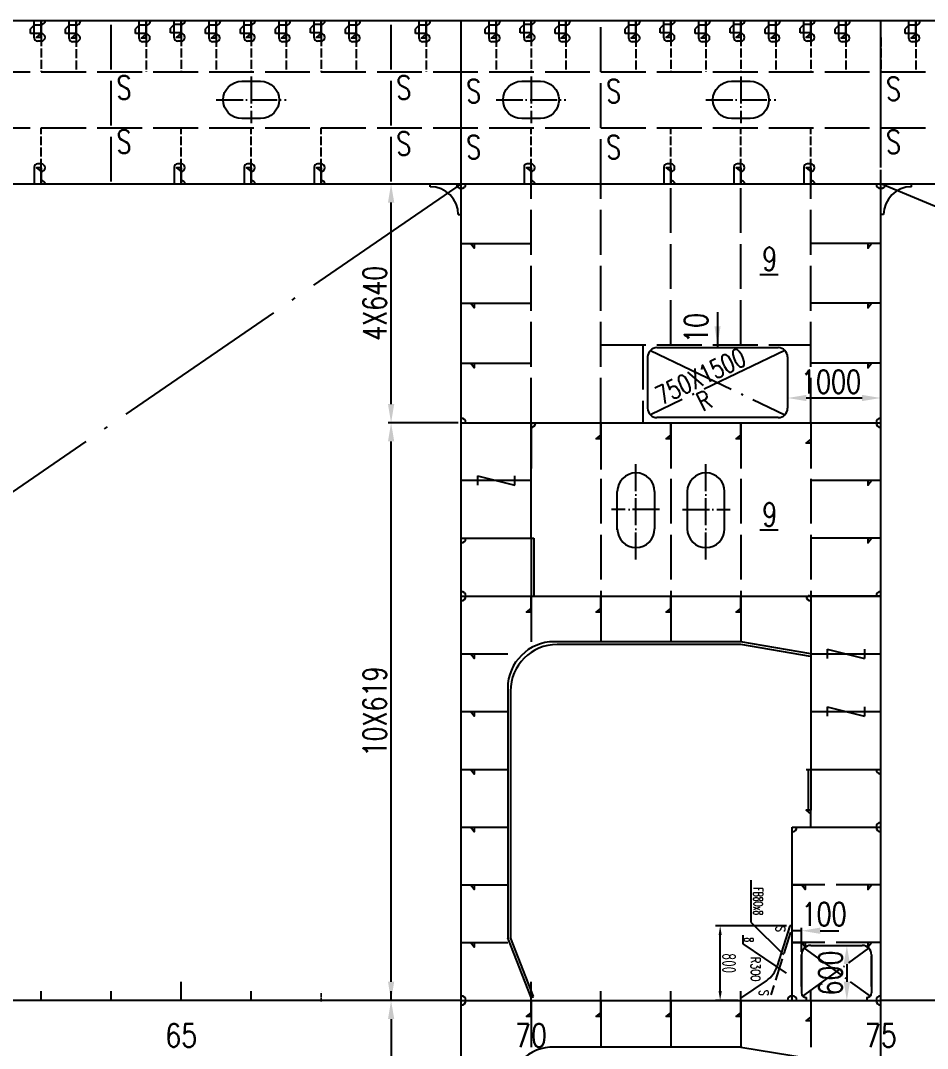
# Model space of a CAD drawing. Extents: x 373818 to 564480, y 322172 to 634257.
# Drawn here: x 472228 to 481950, y 615705 to 626720 of the extents above; entities that cross this region are included whole.
import ezdxf
from ezdxf.enums import TextEntityAlignment as Align

# ---------------------------------------------------------------- set-up
doc = ezdxf.new("R2010")
doc.units = 0
doc.header["$LTSCALE"] = 40
doc.header["$MEASUREMENT"] = 0
for name, pattern in [('ACAD_ISO02W100', [15, 12, -3]), ('ACAD_ISO04W100', [30.5, 24, -3, 0.5, -3]), ('DOT106', [0.6, 0, -0.6])]:
    doc.linetypes.add(name, pattern=pattern)
doc.layers.get('0').update_dxf_attribs({"linetype": 'CONTINUOUS'})
doc.layers.get('DEFPOINTS').update_dxf_attribs({"linetype": 'CONTINUOUS'})
for name, color, linetype in [('01CONTINUOUS', 2, 'CONTINUOUS'), ('16LOCK', 9, 'DOT106'), ('C-CEN', 4, 'ACAD_ISO04W100'), ('C-CON', 4, 'CONTINUOUS'), ('C-DAS', 4, 'ACAD_ISO02W100'), ('FRAME', 7, 'CONTINUOUS'), ('Y-CON', 2, 'CONTINUOUS'), ('Y-DAS', 2, 'ACAD_ISO02W100')]:
    doc.layers.add(name, color=color, linetype=linetype)
doc.styles.add('isocp', font='isocp.shx', dxfattribs={"width": 0.75, "height": 150, "bigfont": 'hzdx.shx'})
doc.styles.add('ROMANS', font='romans.shx', dxfattribs={"width": 0.75, "height": 250, "bigfont": 'hzdx.shx'})
doc.dimstyles.new('DM-100', dxfattribs={"dimscale": 0, "dimtxt": 250, "dimasz": 200, "dimexe": 30, "dimexo": 30, "dimgap": 50, "dimtad": 1, "dimdec": 0, "dimzin": 0, "dimdsep": 46, "dimtxsty": 'ROMANS', "dimcen": 0, "dimclrd": 1, "dimclre": 1, "dimclrt": 1, "dimadec": 0, "dimazin": 0, "dimtfac": 1, "dimtdec": 0, "dimtmove": 0, "dimatfit": 3, "dimfxl": 1, "dimtolj": 1, "dimtzin": 0, "dimarcsym": 0})
doc.dimstyles.new('DM-50', dxfattribs={"dimscale": 50, "dimtxt": 1, "dimasz": 2.5, "dimexe": 1, "dimexo": 1, "dimgap": 1, "dimtad": 1, "dimdec": 0, "dimdsep": 46, "dimtxsty": 'ROMANS', "dimblk1": 'CLOSEDBLANK', "dimblk2": 'CLOSEDBLANK', "dimcen": 0, "dimclrd": 1, "dimclre": 1, "dimclrt": 1, "dimadec": 0, "dimazin": 0, "dimtfac": 1, "dimtdec": 0, "dimtmove": 0, "dimatfit": 3, "dimldrblk": 'CLOSEDBLANK', "dimfxl": 1, "dimtolj": 1, "dimarcsym": 0})

# ---------------------------------------------------------------- blocks, each defined once
blk = doc.blocks.new('A$C3512239F')
at = {"color": 7, "linetype": 'Continuous'}
for p, q in [((475, 450), (275, 450)), ((275, 50), (475, 50))]:
    blk.add_line(p, q, dxfattribs=at)
at = {"color": 7, "linetype": 'ACAD_ISO04W100', "ltscale": 0.3}
for p, q in [((375, 0), (375, 500)), ((0, 250), (750, 250))]:
    blk.add_line(p, q, dxfattribs=at)
at = {"color": 7, "linetype": 'Continuous'}
for centre, start, end in [((275, 250), 90, 270), ((475, 250), 270, 90)]:
    blk.add_arc(centre, 200, start, end, dxfattribs=at)
blk = doc.blocks.new('*D59')
at = {"color": 1, "linetype": 'ByBlock', "transparency": 16777216}
for p, q in [((476920, 623554), (476170, 623554)), ((476200, 617564), (476200, 623354))]:
    blk.add_line(p, q, dxfattribs=at)
for points in [[(476167, 623354), (476234, 623354), (476200, 623554)], [(476167, 617564), (476234, 617564), (476200, 617364)]]:
    blk.add_solid(points, dxfattribs=at)
at = {"layer": 'DEFPOINTS', "color": 0, "linetype": 'ByBlock', "transparency": 16777216}
for p in [(476200, 623554), (476950, 623554), (476200, 617364)]:
    blk.add_point(p, dxfattribs=at)
at = {"color": 1, "linetype": 'ByBlock', "transparency": 16777216, "insert": (476025, 620459), "char_height": 250, "attachment_point": 5, "rotation": 90, "style": 'ROMANS'}
blk.add_mtext('\\A1;10X619', dxfattribs=at)
blk = doc.blocks.new('*D60')
at = {"color": 1, "linetype": 'ByBlock', "transparency": 16777216}
blk.add_line((476200, 623754), (476200, 625914), dxfattribs=at)
for points in [[(476167, 625914), (476234, 625914), (476200, 626114)], [(476167, 623754), (476234, 623754), (476200, 623554)]]:
    blk.add_solid(points, dxfattribs=at)
at = {"layer": 'DEFPOINTS', "color": 0, "linetype": 'ByBlock', "transparency": 16777216}
for p in [(476200, 626114), (476200, 626114), (476200, 623554)]:
    blk.add_point(p, dxfattribs=at)
at = {"color": 1, "linetype": 'ByBlock', "transparency": 16777216, "insert": (476025, 624834), "char_height": 250, "attachment_point": 5, "rotation": 90, "style": 'ROMANS'}
blk.add_mtext('\\A1;4X640', dxfattribs=at)
blk = doc.blocks.new('*D62')
at = {"color": 1, "linetype": 'ByBlock', "transparency": 16777216}
for p, q in [((476200, 617164), (476200, 611374)), ((476920, 611174), (476170, 611174))]:
    blk.add_line(p, q, dxfattribs=at)
for points in [[(476167, 617164), (476234, 617164), (476200, 617364)], [(476167, 611374), (476234, 611374), (476200, 611174)]]:
    blk.add_solid(points, dxfattribs=at)
at = {"layer": 'DEFPOINTS', "color": 0, "linetype": 'ByBlock', "transparency": 16777216}
for p in [(476200, 617364), (476200, 611174), (476950, 611174)]:
    blk.add_point(p, dxfattribs=at)
at = {"color": 1, "linetype": 'ByBlock', "transparency": 16777216, "insert": (476025, 614269), "char_height": 250, "attachment_point": 5, "rotation": 90, "style": 'ROMANS'}
blk.add_mtext('\\A1;10X619', dxfattribs=at)
blk = doc.blocks.new('*D234')
at = {"color": 0, "lineweight": -2, "transparency": 16777216}
for p, q in [((714948, 702720), (714948, 701958)), ((715748, 702200), (715748, 701958)), ((715648, 702008), (715048, 702008))]:
    blk.add_line(p, q, dxfattribs=at)
at = {"color": 0, "transparency": 16777216}
for points in [[(715048, 702025), (715048, 701991), (714948, 702008)], [(715648, 702025), (715648, 701991), (715748, 702008)]]:
    blk.add_solid(points, dxfattribs=at)
at = {"layer": 'DEFPOINTS', "color": 0, "transparency": 16777216}
for p in [(714948, 702750), (715748, 702230), (714948, 702008)]:
    blk.add_point(p, dxfattribs=at)
at = {"color": 0, "transparency": 16777216, "insert": (715348, 702103), "char_height": 150, "attachment_point": 5, "style": 'isocp'}
blk.add_mtext('\\A1;800', dxfattribs=at)
blk = doc.blocks.new('_CLOSEDBLANK')
at = {"color": 0, "linetype": 'ByBlock'}
for p, q in [((-1, 0.2), (0, 0)), ((-1, 0.2), (-1, -0.2)), ((0, 0), (-1, -0.2))]:
    blk.add_line(p, q, dxfattribs=at)
blk = doc.blocks.new('A$C228C6B16')
for p, q in [((488.8, 822.2), (488.8, 797.2)), ((488.8, 797.2), (919.2, 662.7)), ((449.4, 378.1), (795.2, 727.7)), ((684.2, 293.6), (997.8, 758.4)), ((1263.8, 272.2), (1077.6, 545.4)), ((0, 378.1), (449.4, 378.1)), ((589.1, 293.6), (684.2, 293.6)), ((1288.8, 272.2), (1263.8, 272.2))]:
    blk.add_line(p, q)
for centre, radius, start, end in [((1288.8, 822.2), 50, 180, 270), ((829.7, 376.4), 300, 34.28688, 72.64598)]:
    blk.add_arc(centre, radius, start, end)
at = {"layer": 'C-DAS', "ltscale": 0.5}
blk.add_line((555.7, 802.5), (1229.4, 592), dxfattribs=at)
at = {"style": 'ROMANS'}
for s, width, p in [('S', 0.75, (522.7, 696.8)), ('S', 0.75, (1208, 518.4)), ('FB80x8', 0.6, (227.2, 458.2)), ('R300', 0.75, (954, 429.6)), ('8', 0.6, (639.5, 358.9))]:
    blk.add_text(s, height=100, dxfattribs=dict(at, width=width)).set_placement(p, align=Align.MIDDLE_CENTER)
dim = blk.add_linear_dim(base=(488.8, 50), p1=(1288.8, 272.2), p2=(488.8, 792.2), dimstyle='DM-50', override={"dimscale": 1})
dim.commit()
dim.dimension.update_dxf_attribs({"geometry": '*D234', "text_midpoint": (888.8, 145), "insert": (-714458.9, -701958.1)})

msp = doc.modelspace()

# ---------------------------------------------------------------- linework, layer by layer
at = {"color": 7, "ltscale": 0.2}
for p, q in [((472375.32, 626671.73), (472335.32, 626631.73)), ((472335.32, 626582.18), (472335.32, 626631.73)), ((472375.32, 626534.87), (472375.32, 626713.09)), ((472450.33, 626671.73), (472375.32, 626671.73)), ((472750.32, 626671.73), (472710.32, 626631.73)), ((472710.32, 626582.18), (472710.32, 626631.73)), ((472750.32, 626527.72), (472750.32, 626719.88)), ((472825.33, 626671.73), (472750.32, 626671.73)), ((473500.32, 626671.73), (473460.32, 626631.73)), ((473460.32, 626582.18), (473460.32, 626631.73)), ((473500.32, 626527.72), (473500.32, 626719.88)), ((473575.33, 626671.73), (473500.32, 626671.73)), ((473875.32, 626678.84), (473835.32, 626638.84)), ((473835.32, 626589.29), (473835.32, 626638.84)), ((473875.32, 626534.82), (473875.32, 626713.04)), ((473950.33, 626678.84), (473875.32, 626678.84)), ((474250.32, 626671.73), (474210.32, 626631.73)), ((474210.32, 626582.18), (474210.32, 626631.73)), ((474250.32, 626527.72), (474250.32, 626719.88)), ((474325.33, 626671.73), (474250.32, 626671.73)), ((474625.32, 626671.73), (474585.32, 626631.73)), ((474585.32, 626582.18), (474585.32, 626631.73)), ((474625.32, 626534.82), (474625.32, 626713.04)), ((474700.33, 626671.73), (474625.32, 626671.73)), ((475000.32, 626671.73), (474960.32, 626631.73)), ((474960.32, 626582.18), (474960.32, 626631.73)), ((475000.32, 626527.72), (475000.32, 626719.88)), ((475075.33, 626671.73), (475000.32, 626671.73)), ((475375.32, 626678.85), (475335.32, 626638.85)), ((475335.32, 626589.3), (475335.32, 626638.85)), ((475375.32, 626534.83), (475375.32, 626713.05)), ((475450.33, 626678.85), (475375.32, 626678.85)), ((475750.32, 626671.73), (475710.32, 626631.73)), ((475710.32, 626582.18), (475710.32, 626631.73)), ((475750.32, 626527.72), (475750.32, 626719.88)), ((475825.33, 626671.73), (475750.32, 626671.73)), ((476500.32, 626671.73), (476460.32, 626631.73)), ((476460.32, 626582.18), (476460.32, 626631.73)), ((476500.32, 626527.72), (476500.32, 626719.88)), ((476575.33, 626671.73), (476500.32, 626671.73)), ((477250.32, 626671.73), (477210.32, 626631.73)), ((477210.32, 626582.18), (477210.32, 626631.73)), ((477250.32, 626527.72), (477250.32, 626719.88)), ((477325.33, 626671.73), (477250.32, 626671.73)), ((477625.32, 626678.89), (477585.32, 626638.89)), ((477585.32, 626589.34), (477585.32, 626638.89)), ((477625.32, 626534.88), (477625.32, 626713.1)), ((477700.33, 626678.89), (477625.32, 626678.89)), ((478000.32, 626671.73), (477960.32, 626631.73)), ((477960.32, 626582.18), (477960.32, 626631.73)), ((478000.32, 626527.72), (478000.32, 626719.88)), ((478075.33, 626671.73), (478000.32, 626671.73)), ((478750.32, 626671.73), (478710.32, 626631.73)), ((478710.32, 626582.18), (478710.32, 626631.73)), ((478750.32, 626527.72), (478750.32, 626719.88)), ((478825.33, 626671.73), (478750.32, 626671.73)), ((479125.32, 626678.9), (479085.32, 626638.9)), ((479085.32, 626589.35), (479085.32, 626638.9)), ((479125.32, 626534.88), (479125.32, 626713.1)), ((479200.33, 626678.9), (479125.32, 626678.9)), ((479500.32, 626671.73), (479460.32, 626631.73)), ((479500.32, 626671.73), (479460.32, 626631.73)), ((479460.32, 626582.18), (479460.32, 626631.73)), ((479460.32, 626582.18), (479460.32, 626631.73)), ((479500.32, 626527.72), (479500.32, 626719.88)), ((479500.32, 626527.72), (479500.32, 626719.88)), ((479575.33, 626671.73), (479500.32, 626671.73)), ((479575.33, 626671.73), (479500.32, 626671.73)), ((479875.32, 626678.9), (479835.32, 626638.9)), ((479835.32, 626589.35), (479835.32, 626638.9)), ((479875.32, 626534.88), (479875.32, 626713.1)), ((479950.33, 626678.9), (479875.32, 626678.9)), ((480250.32, 626671.73), (480210.32, 626631.73)), ((480210.32, 626582.18), (480210.32, 626631.73)), ((480250.32, 626527.72), (480250.32, 626719.88)), ((480325.33, 626671.73), (480250.32, 626671.73)), ((480625.32, 626678.9), (480585.32, 626638.9)), ((480585.32, 626589.35), (480585.32, 626638.9)), ((480625.32, 626534.88), (480625.32, 626713.1)), ((480700.33, 626678.9), (480625.32, 626678.9)), ((481000.32, 626671.73), (480960.32, 626631.73)), ((481000.32, 626671.73), (480960.32, 626631.73)), ((480960.32, 626582.18), (480960.32, 626631.73)), ((480960.32, 626582.18), (480960.32, 626631.73)), ((481000.32, 626527.72), (481000.32, 626719.88)), ((481000.32, 626527.72), (481000.32, 626719.88)), ((481075.33, 626671.73), (481000.32, 626671.73)), ((481075.33, 626671.73), (481000.32, 626671.73)), ((481750.32, 626671.73), (481710.32, 626631.73)), ((481750.32, 626671.73), (481710.32, 626631.73)), ((481710.32, 626582.18), (481710.32, 626631.73)), ((481710.32, 626582.18), (481710.32, 626631.73)), ((481750.32, 626527.72), (481750.32, 626719.88)), ((481750.32, 626527.72), (481750.32, 626719.88)), ((481825.33, 626671.73), (481750.32, 626671.73)), ((481825.33, 626671.73), (481750.32, 626671.73)), ((472450.32, 626582.18), (472335.32, 626582.18)), ((472825.32, 626582.18), (472710.32, 626582.18)), ((473575.32, 626582.18), (473460.32, 626582.18)), ((473950.32, 626589.29), (473835.32, 626589.29)), ((474325.32, 626582.18), (474210.32, 626582.18)), ((474700.32, 626582.18), (474585.32, 626582.18)), ((475075.32, 626582.18), (474960.32, 626582.18)), ((475450.32, 626589.3), (475335.32, 626589.3)), ((475825.32, 626582.18), (475710.32, 626582.18)), ((476575.32, 626582.18), (476460.32, 626582.18)), ((477325.32, 626582.18), (477210.32, 626582.18)), ((477700.32, 626589.34), (477585.32, 626589.34)), ((478075.32, 626582.18), (477960.32, 626582.18)), ((478825.32, 626582.18), (478710.32, 626582.18)), ((479200.32, 626589.35), (479085.32, 626589.35)), ((479575.32, 626582.18), (479460.32, 626582.18)), ((479575.32, 626582.18), (479460.32, 626582.18)), ((479950.32, 626589.35), (479835.32, 626589.35)), ((480325.32, 626582.18), (480210.32, 626582.18)), ((480700.32, 626589.35), (480585.32, 626589.35)), ((481075.32, 626582.18), (480960.32, 626582.18)), ((481075.32, 626582.18), (480960.32, 626582.18)), ((481825.32, 626582.18), (481710.32, 626582.18)), ((481825.32, 626582.18), (481710.32, 626582.18)), ((472375.32, 625148.1), (472375.32, 624969.88)), ((473875.32, 625148.1), (473875.32, 624969.88)), ((474625.32, 625148.1), (474625.32, 624969.88)), ((475375.32, 625148.1), (475375.32, 624969.88)), ((477625.32, 625148.1), (477625.32, 624969.88)), ((479125.32, 625148.1), (479125.32, 624969.88)), ((479875.32, 625148.1), (479875.32, 624969.88)), ((480625.32, 625148.1), (480625.32, 624969.88))]:
    msp.add_line(p, q, dxfattribs=at)
for p, q in [((472450.32, 626499.87), (472410.32, 626499.87)), ((472825.32, 626492.72), (472785.32, 626492.72)), ((473575.32, 626492.72), (473535.32, 626492.72)), ((473950.32, 626499.82), (473910.32, 626499.82)), ((474325.32, 626492.72), (474285.32, 626492.72)), ((474700.32, 626499.82), (474660.32, 626499.82)), ((475075.32, 626492.72), (475035.32, 626492.72)), ((475450.32, 626499.83), (475410.32, 626499.83)), ((475825.32, 626492.72), (475785.32, 626492.72)), ((476575.32, 626492.72), (476535.32, 626492.72)), ((477325.32, 626492.72), (477285.32, 626492.72)), ((477700.32, 626499.88), (477660.32, 626499.88)), ((478075.32, 626492.72), (478035.32, 626492.72)), ((478825.32, 626492.72), (478785.32, 626492.72)), ((479200.32, 626499.88), (479160.32, 626499.88)), ((479575.32, 626492.72), (479535.32, 626492.72)), ((479575.32, 626492.72), (479535.32, 626492.72)), ((479950.32, 626499.88), (479910.32, 626499.88)), ((480325.32, 626492.72), (480285.32, 626492.72)), ((480700.32, 626499.88), (480660.32, 626499.88)), ((481075.32, 626492.72), (481035.32, 626492.72)), ((481075.32, 626492.72), (481035.32, 626492.72)), ((481825.32, 626492.72), (481785.32, 626492.72)), ((481825.32, 626492.72), (481785.32, 626492.72)), ((472450.32, 625183.1), (472410.32, 625183.1)), ((473950.32, 625183.1), (473910.32, 625183.1)), ((474700.32, 625183.1), (474660.32, 625183.1)), ((475450.32, 625183.1), (475410.32, 625183.1)), ((477700.32, 625183.1), (477660.32, 625183.1)), ((479200.32, 625183.1), (479160.32, 625183.1)), ((479950.32, 625183.1), (479910.32, 625183.1)), ((480700.32, 625183.1), (480660.32, 625183.1)), ((476620.32, 624939.88), (476620.32, 624969.88)), ((481780.32, 624939.88), (481780.32, 624969.88)), ((476920.32, 624639.88), (476950.32, 624639.88)), ((481480.32, 624639.88), (481450.32, 624639.88)), ((480154.88, 624000.1), (480350.52, 624000.1)), ((479050.32, 623214.88), (480350.32, 623214.88)), ((478950.32, 623114.88), (478950.32, 622564.88)), ((480450.32, 623114.88), (480450.32, 622564.88)), ((480350.32, 622464.88), (479050.32, 622464.88)), ((480154.88, 621261.31), (480350.52, 621261.31)), ((473950.32, 616219.88), (473950.32, 616419.88)), ((477700.32, 616219.88), (477700.32, 616419.88)), ((481450.32, 616219.88), (481450.32, 616419.88)), ((472450.32, 616219.88), (472450.32, 616319.88)), ((473200.32, 616219.88), (473200.32, 616319.88)), ((474700.32, 616219.88), (474700.32, 616319.88)), ((476200.32, 616219.88), (476200.32, 616319.88)), ((476950.32, 616219.88), (476950.32, 616319.88)), ((478450.32, 616219.88), (478450.32, 616319.88)), ((479200.32, 616219.88), (479200.32, 616319.88)), ((479950.32, 616219.88), (479950.32, 616319.88)), ((480700.32, 616219.88), (480700.32, 616319.88)), ((476950.32, 616219.88), (451450.32, 616219.88)), ((523450.32, 616219.88), (481450.32, 616219.88))]:
    msp.add_line(p, q)
at = {"color": 1, "linetype": 'ByBlock'}
for p, q in [((479700, 623596.15), (479700, 623214.88)), ((480650.32, 622675.29), (481250.32, 622675.29)), ((480600.32, 616966.19), (480500.32, 616966.19)), ((480600.32, 616966.19), (480500.32, 616966.19)), ((480600.32, 616738.88), (480600.32, 616996.19)), ((480800.32, 616966.19), (481000.32, 616966.19)), ((481086.4, 616608.88), (481086.4, 616419.88))]:
    msp.add_line(p, q, dxfattribs=at)
at = {"color": 7, "linetype": 'ACAD_ISO04W100', "ltscale": 0.3}
for p, q in [((478825.32, 620946.42), (478825.32, 622001.85)), ((479575.32, 620946.42), (479575.32, 622001.85)), ((479075.99, 621481.38), (478564.04, 621481.38)), ((479324.65, 621481.38), (479836.6, 621481.38))]:
    msp.add_line(p, q, dxfattribs=at)
at = {"color": 7, "linetype": 'Continuous'}
for p, q in [((478625.32, 621262.73), (478625.32, 621672.84)), ((479025.32, 621672.84), (479025.32, 621272.84)), ((479375.32, 621672.84), (479375.32, 621272.84)), ((479775.32, 621262.73), (479775.32, 621672.84))]:
    msp.add_line(p, q, dxfattribs=at)
at = {"color": 7, "ltscale": 0.2}
for centre, start, end in [((472450.33, 626723.88), 270, 354.900543), ((472825.33, 626716.72), 270, 4.022447), ((473575.33, 626716.72), 270, 4.022447), ((473950.33, 626723.83), 270, 354.961688), ((474325.33, 626716.72), 270, 4.022447), ((474700.33, 626723.83), 270, 354.961165), ((475075.33, 626716.72), 270, 4.022447), ((475450.33, 626723.84), 270, 354.947925), ((475825.33, 626716.72), 270, 4.022447), ((476575.33, 626716.72), 270, 4.022447), ((477325.33, 626716.72), 270, 4.022447), ((477700.33, 626723.88), 270, 354.892), ((478075.33, 626716.72), 270, 4.022447), ((478825.33, 626716.72), 270, 4.022447), ((479200.33, 626723.89), 270, 354.887993), ((479575.33, 626716.72), 270, 4.022447), ((479575.33, 626716.72), 270, 4.022447), ((479950.33, 626723.89), 270, 354.887993), ((480325.33, 626716.72), 270, 4.022447), ((480700.33, 626723.89), 270, 354.887993), ((481075.33, 626716.72), 270, 4.022447), ((481075.33, 626716.72), 270, 4.022447), ((481825.33, 626716.72), 270, 4.022447), ((481825.33, 626716.72), 270, 4.022447), ((472450.33, 624959.09), 13.872596, 90), ((473950.33, 624959.09), 13.872596, 90), ((474700.33, 624959.09), 13.872596, 90), ((475450.33, 624959.09), 13.872596, 90), ((477700.33, 624959.09), 13.872596, 90), ((479200.33, 624959.09), 13.872596, 90), ((479950.33, 624959.09), 13.872596, 90), ((480700.33, 624959.09), 13.872596, 90)]:
    msp.add_arc(centre, 44.99, start, end, dxfattribs=at)
for centre, radius, start, end in [((472410.32, 626534.87), 35, 180, 270), ((472450.32, 626539.87), 40, 270, 90), ((472785.32, 626527.72), 35, 180, 270), ((472825.32, 626532.72), 40, 270, 90), ((473535.32, 626527.72), 35, 180, 270), ((473575.32, 626532.72), 40, 270, 90), ((473910.32, 626534.82), 35, 180, 270), ((473950.32, 626539.82), 40, 270, 90), ((474285.32, 626527.72), 35, 180, 270), ((474325.32, 626532.72), 40, 270, 90), ((474660.32, 626534.82), 35, 180, 270), ((474700.32, 626539.82), 40, 270, 90), ((475035.32, 626527.72), 35, 180, 270), ((475075.32, 626532.72), 40, 270, 90), ((475410.32, 626534.83), 35, 180, 270), ((475450.32, 626539.83), 40, 270, 90), ((475785.32, 626527.72), 35, 180, 270), ((475825.32, 626532.72), 40, 270, 90), ((476535.32, 626527.72), 35, 180, 270), ((476575.32, 626532.72), 40, 270, 90), ((477285.32, 626527.72), 35, 180, 270), ((477325.32, 626532.72), 40, 270, 90), ((477660.32, 626534.88), 35, 180, 270), ((477700.32, 626539.88), 40, 270, 90), ((478035.32, 626527.72), 35, 180, 270), ((478075.32, 626532.72), 40, 270, 90), ((478785.32, 626527.72), 35, 180, 270), ((478825.32, 626532.72), 40, 270, 90), ((479160.32, 626534.88), 35, 180, 270), ((479200.32, 626539.88), 40, 270, 90), ((479535.32, 626527.72), 35, 180, 270), ((479535.32, 626527.72), 35, 180, 270), ((479575.32, 626532.72), 40, 270, 90), ((479575.32, 626532.72), 40, 270, 90), ((479910.32, 626534.88), 35, 180, 270), ((479950.32, 626539.88), 40, 270, 90), ((480285.32, 626527.72), 35, 180, 270), ((480325.32, 626532.72), 40, 270, 90), ((480660.32, 626534.88), 35, 180, 270), ((480700.32, 626539.88), 40, 270, 90), ((481035.32, 626527.72), 35, 180, 270), ((481035.32, 626527.72), 35, 180, 270), ((481075.32, 626532.72), 40, 270, 90), ((481075.32, 626532.72), 40, 270, 90), ((481785.32, 626527.72), 35, 180, 270), ((481785.32, 626527.72), 35, 180, 270), ((481825.32, 626532.72), 40, 270, 90), ((481825.32, 626532.72), 40, 270, 90), ((472410.32, 625148.1), 35, 90, 180), ((472450.32, 625143.1), 40, 270, 90), ((473910.32, 625148.1), 35, 90, 180), ((473950.32, 625143.1), 40, 270, 90), ((474660.32, 625148.1), 35, 90, 180), ((474700.32, 625143.1), 40, 270, 90), ((475410.32, 625148.1), 35, 90, 180), ((475450.32, 625143.1), 40, 270, 90), ((477660.32, 625148.1), 35, 90, 180), ((477700.32, 625143.1), 40, 270, 90), ((479160.32, 625148.1), 35, 90, 180), ((479200.32, 625143.1), 40, 270, 90), ((479910.32, 625148.1), 35, 90, 180), ((479950.32, 625143.1), 40, 270, 90), ((480660.32, 625148.1), 35, 90, 180), ((480700.32, 625143.1), 40, 270, 90), ((476620.32, 624639.88), 300, 0, 90), ((481780.32, 624639.88), 300, 90, 180), ((479050.32, 623114.88), 100, 90, 180), ((480350.32, 623114.88), 100, 0, 90), ((479050.32, 622564.88), 100, 180, 270), ((480350.32, 622564.88), 100, 270, 0)]:
    msp.add_arc(centre, radius, start, end)
at = {"color": 7, "linetype": 'Continuous'}
for centre, start, end in [((478825.32, 621672.84), 0, 180), ((479575.32, 621672.84), 360, 180), ((478825.32, 621272.84), 180, 0), ((479575.32, 621272.84), 180, 360)]:
    msp.add_arc(centre, 200, start, end, dxfattribs=at)
at = {"color": 1, "linetype": 'ByBlock'}
for points in [[(479666.67, 623444.88), (479733.33, 623444.88), (479700, 623244.88)], [(480650.32, 622708.62), (480650.32, 622641.95), (480450.32, 622675.29)], [(481250.32, 622708.62), (481250.32, 622641.95), (481450.32, 622675.29)], [(480800.32, 616999.52), (480800.32, 616932.85), (480600.32, 616966.19)], [(481053.07, 616608.88), (481119.74, 616608.88), (481086.4, 616808.88)], [(481053.07, 616419.88), (481119.74, 616419.88), (481086.4, 616219.88)]]:
    msp.add_solid(points, dxfattribs=at)
at = {"layer": '01CONTINUOUS'}
for p, q in [((455541.17, 626719.88), (524571.73, 626719.88)), ((476950.32, 605719.88), (476950.32, 626719.88)), ((481450.32, 607469.88), (481450.32, 625119.88)), ((450690.32, 624969.88), (526450.32, 624969.88)), ((451450.32, 624969.88), (526450.32, 624969.88)), ((477090.32, 624329.88), (477700.32, 624329.88)), ((481350.32, 624329.88), (480700.32, 624329.88)), ((477090.32, 623689.88), (477700.32, 623689.88)), ((481350.32, 623689.88), (480700.32, 623689.88)), ((477090.32, 623049.88), (477700.32, 623049.88)), ((481350.32, 623049.88), (480700.32, 623049.88)), ((476950.32, 622409.88), (481450.32, 622409.88)), ((477700.32, 621171.88), (477700.32, 622409.88)), ((477700.32, 622409.88), (477700.32, 621920.88)), ((477700.32, 622409.88), (477700.32, 621920.88)), ((478450.32, 622409.88), (478450.32, 621909.88)), ((480700.32, 622409.88), (480700.32, 621920.88)), ((477700.32, 622236.66), (477700.32, 621920.88)), ((477700.32, 622236.66), (477700.32, 621920.88)), ((478450.32, 622236.66), (478450.32, 621909.88)), ((479200.32, 622236.66), (479200.32, 621920.88)), ((479950.32, 622236.66), (479950.32, 621920.88)), ((477700.32, 621790.88), (476950.32, 621790.88)), ((481350.32, 621790.88), (480700.32, 621790.88)), ((476950.32, 621171.88), (477700.32, 621171.88)), ((476950.32, 621171.88), (477700.32, 621171.88)), ((476950.32, 621171.88), (477700.32, 621171.88)), ((481350.32, 621171.88), (480700.32, 621171.88)), ((476950.32, 620552.88), (481450.32, 620552.88)), ((477700.32, 620552.88), (477700.32, 620063.88)), ((478450.32, 620552.88), (478450.32, 620063.88)), ((480700.32, 620552.88), (480700.32, 618695.88)), ((481450.32, 620552.88), (480700.32, 620552.88)), ((480700.32, 620552.88), (480700.32, 620063.88)), ((477700.32, 620379.66), (477700.32, 620063.88)), ((478450.32, 620379.66), (478450.32, 620063.88)), ((479200.32, 620379.66), (479200.32, 620063.88)), ((479950.32, 620379.66), (479950.32, 620063.88)), ((476950.32, 619933.88), (477450.32, 619933.88)), ((480700.32, 619933.88), (481450.32, 619933.88)), ((476950.32, 619314.88), (477450.32, 619314.88)), ((480700.32, 619314.88), (481450.32, 619314.88)), ((476950.32, 618695.88), (477450.32, 618695.88)), ((480650.32, 618695.88), (481450.32, 618695.88)), ((476950.32, 618076.88), (477450.32, 618076.88)), ((480500.32, 616219.88), (480500.32, 618076.88)), ((480500.32, 618076.88), (481450.32, 618076.88)), ((476950.32, 617457.88), (477450.32, 617457.88)), ((476950.32, 616838.88), (477450.32, 616838.88)), ((476950.32, 616219.88), (481450.32, 616219.88)), ((477700.32, 616219.88), (477700.32, 615719.88)), ((478450.32, 616219.88), (478450.32, 615719.88)), ((480700.32, 616219.88), (480700.32, 615719.88)), ((477700.32, 616046.66), (477700.32, 615719.88)), ((478450.32, 616046.66), (478450.32, 615719.88)), ((479200.32, 616046.66), (479200.32, 615719.88)), ((479950.32, 616046.66), (479950.32, 615719.88))]:
    msp.add_line(p, q, dxfattribs=at)
msp.add_lwpolyline([(448615.23, 626143.45), (449600.32, 626312.78), (451164.82, 626509.48), (451228.22, 626515.88), (452850.32, 626642.98), (453803.02, 626688.28), (455541.22, 626719.88), (459350.32, 626719.88), (465850.32, 626719.88), (476450.32, 626719.88), (515850.32, 626719.88)], dxfattribs=at)
at = {"layer": '16LOCK'}
msp.add_line((475450.32, 616219.88), (475450.32, 616319.88), dxfattribs=at)
at = {"layer": 'C-CEN', "ltscale": 2}
for p, q in [((476950.32, 624969.88), (451450.32, 607469.88)), ((523450.32, 607469.88), (481450.32, 624969.88))]:
    msp.add_line(p, q, dxfattribs=at)
at = {"layer": 'C-CEN'}
for p, q in [((480421.03, 623185.59), (478979.61, 622494.17)), ((478979.61, 623185.59), (480421.03, 622494.17))]:
    msp.add_line(p, q, dxfattribs=at)
at = {"layer": 'C-CEN', "ltscale": 0.5}
for p, q in [((480614.96, 616264.52), (481321.03, 616779.59)), ((480629.61, 616779.59), (481335.68, 616264.52))]:
    msp.add_line(p, q, dxfattribs=at)
at = {"layer": 'C-CON'}
for p, q in [((477125.32, 621840.88), (477525.32, 621740.88)), ((477125.32, 621840.88), (477125.32, 621740.88)), ((477525.32, 621740.88), (477525.32, 621840.88)), ((477700.32, 621171.88), (477700.32, 620552.88)), ((477700.32, 621171.88), (477730.32, 621171.88)), ((477730.32, 621171.88), (477730.32, 620552.88)), ((480672.44, 620563.94), (480700.32, 620552.88)), ((479950.32, 620063.88), (477950.32, 620063.88)), ((479950.32, 620033.88), (477980.32, 620033.88)), ((480700.32, 619933.88), (479950.32, 620063.88)), ((480695.27, 619904.75), (479950.32, 620033.88)), ((480700.32, 619933.88), (480695.27, 619904.75)), ((480875.32, 619983.88), (480875.32, 619883.88)), ((480875.32, 619983.88), (481275.32, 619883.88)), ((481275.32, 619983.88), (481275.32, 619883.88)), ((477450.32, 619563.88), (477450.32, 616888.88)), ((477480.32, 619533.88), (477480.32, 616894.45)), ((480875.32, 619364.88), (481275.32, 619264.88)), ((480875.32, 619364.88), (480875.32, 619264.88)), ((481275.32, 619364.88), (481275.32, 619264.88)), ((480670.32, 618695.88), (480670.32, 618256.88)), ((480700.32, 618695.88), (480700.32, 618256.88)), ((477700.32, 616249.88), (477450.32, 616888.88)), ((477728.32, 616260.65), (477480.32, 616894.45)), ((480600.32, 616369.88), (480600.32, 616708.88)), ((480600.32, 616708.88), (480600.32, 616299.88)), ((480700.32, 616808.88), (481250.32, 616808.88)), ((481350.32, 616708.88), (481350.32, 616299.88)), ((481350.32, 616369.88), (481350.32, 616698.88)), ((477700.32, 616249.88), (477728.32, 616260.65)), ((480650.32, 616249.88), (480650.32, 616219.88)), ((481300.32, 616249.88), (481300.32, 616219.88)), ((479950.32, 615719.88), (477950.32, 615719.88)), ((479950.32, 615719.88), (480670.32, 615600.88))]:
    msp.add_line(p, q, dxfattribs=at)
for centre, radius, start, end in [((476950.32, 624969.88), 50, 180, 0), ((481450.32, 624969.88), 50, 180, 0), ((476950.32, 622409.88), 50, 0, 90), ((481450.32, 622409.88), 50, 90, 270), ((477700.32, 622409.88), 50, 270, 360), ((476950.32, 621171.88), 50, 270, 360), ((476950.32, 620552.88), 50, 270, 90), ((481450.32, 620552.88), 50, 90, 180), ((480700.32, 620552.88), 50, 180, 270), ((477950.32, 619563.88), 500, 90, 180), ((477980.32, 619533.88), 500, 90, 180), ((481450.32, 618695.88), 50, 180, 270), ((480500.32, 618076.88), 50, 270, 0), ((481450.32, 618076.88), 50, 90, 270), ((480700.32, 616708.88), 100, 90, 180), ((481250.32, 616708.88), 100, 0, 90), ((476950.32, 616219.88), 50, 270, 90), ((480500.32, 616219.88), 50, 360, 90), ((480650.32, 616299.88), 50, 180, 270), ((481300.32, 616299.88), 50, 270, 0), ((481450.32, 616219.88), 50, 90, 270), ((477941.03, 615229.25), 490.71, 88.91541, 179.810116)]:
    msp.add_arc(centre, radius, start, end, dxfattribs=at)
at = {"layer": 'C-DAS'}
for p, q in [((451450.32, 626169.88), (527200.32, 626169.88)), ((451450.32, 625569.88), (532450.32, 625569.88)), ((477700.32, 622409.88), (477700.32, 624969.88)), ((478450.32, 622409.88), (478450.32, 624969.88)), ((479200.32, 623244.88), (479200.32, 624969.88)), ((479950.32, 623244.88), (479950.32, 624969.88)), ((480700.32, 622409.88), (480700.32, 624969.88)), ((478450.32, 623244.88), (480700.32, 623244.88)), ((478900.32, 623244.88), (478900.32, 622409.88)), ((478450.32, 622409.88), (478450.32, 620552.88)), ((479200.32, 622409.88), (479200.32, 620552.88)), ((479950.32, 622409.88), (479950.32, 620552.88)), ((480700.32, 622409.88), (480700.32, 620552.88)), ((481450.32, 617457.88), (480500.32, 617457.88)), ((481450.32, 616838.88), (480500.32, 616838.88))]:
    msp.add_line(p, q, dxfattribs=at)
at = {"layer": 'DEFPOINTS', "color": 0, "linetype": 'ByBlock'}
msp.add_point((480600.32, 616708.88), dxfattribs=at)
at = {"layer": 'Y-CON'}
for p, q in [((472450.32, 626539.87), (472450.32, 626719.87)), ((472825.32, 626532.72), (472825.32, 626719.88)), ((473575.32, 626532.72), (473575.32, 626719.88)), ((473950.32, 626539.82), (473950.32, 626719.82)), ((474325.32, 626532.72), (474325.32, 626719.88)), ((474700.32, 626539.82), (474700.32, 626719.82)), ((475075.32, 626532.72), (475075.32, 626719.88)), ((475450.32, 626539.83), (475450.32, 626719.83)), ((475825.32, 626532.72), (475825.32, 626719.88)), ((476575.32, 626532.72), (476575.32, 626719.88)), ((477325.32, 626532.72), (477325.32, 626719.88)), ((477700.32, 626539.88), (477700.32, 626719.88)), ((478075.32, 626532.72), (478075.32, 626719.88)), ((478825.32, 626532.72), (478825.32, 626719.88)), ((479200.32, 626539.88), (479200.32, 626719.88)), ((479575.32, 626532.72), (479575.32, 626719.88)), ((479575.32, 626532.72), (479575.32, 626719.88)), ((479950.32, 626539.88), (479950.32, 626719.88)), ((480325.32, 626532.72), (480325.32, 626719.88)), ((480700.32, 626539.88), (480700.32, 626719.88)), ((481075.32, 626532.72), (481075.32, 626719.88)), ((481075.32, 626532.72), (481075.32, 626719.88)), ((481450.32, 625144.88), (481450.32, 626719.88)), ((481825.32, 626532.72), (481825.32, 626719.88)), ((481825.32, 626532.72), (481825.32, 626719.88)), ((472450.32, 625143.1), (472450.32, 624969.88)), ((473950.32, 625143.1), (473950.32, 624969.88)), ((474700.32, 625143.1), (474700.32, 624969.88)), ((475450.32, 625143.1), (475450.32, 624969.88)), ((477700.32, 625143.1), (477700.32, 624969.88)), ((479200.32, 625143.1), (479200.32, 624969.88)), ((479950.32, 625143.1), (479950.32, 624969.88)), ((480700.32, 625143.1), (480700.32, 624969.88)), ((478450.32, 622236.66), (478450.32, 622409.88)), ((479200.32, 622236.66), (479200.32, 622409.88)), ((479950.32, 622236.66), (479950.32, 622409.88)), ((477700.32, 620379.66), (477700.32, 620552.88)), ((478450.32, 620379.66), (478450.32, 620552.88)), ((479200.32, 620379.66), (479200.32, 620552.88)), ((479950.32, 620379.66), (479950.32, 620552.88)), ((477700.32, 616046.66), (477700.32, 616219.88)), ((478450.32, 616046.66), (478450.32, 616219.88)), ((479200.32, 616046.66), (479200.32, 616219.88)), ((479950.32, 616046.66), (479950.32, 616219.88))]:
    msp.add_line(p, q, dxfattribs=at)
for points in [[(472450.32, 626719.87), (472450.32, 626539.87), (472400.32, 626539.87), (472450.32, 626579.87)], [(472825.32, 626712.72), (472825.32, 626532.72), (472775.32, 626532.72), (472825.32, 626572.72)], [(473575.32, 626712.72), (473575.32, 626532.72), (473525.32, 626532.72), (473575.32, 626572.72)], [(473950.32, 626719.82), (473950.32, 626539.82), (473900.32, 626539.82), (473950.32, 626579.82)], [(474325.32, 626712.72), (474325.32, 626532.72), (474275.32, 626532.72), (474325.32, 626572.72)], [(474700.32, 626719.82), (474700.32, 626539.82), (474650.32, 626539.82), (474700.32, 626579.82)], [(475075.32, 626712.72), (475075.32, 626532.72), (475025.32, 626532.72), (475075.32, 626572.72)], [(475450.32, 626719.83), (475450.32, 626539.83), (475400.32, 626539.83), (475450.32, 626579.83)], [(475825.32, 626712.72), (475825.32, 626532.72), (475775.32, 626532.72), (475825.32, 626572.72)], [(476575.32, 626712.72), (476575.32, 626532.72), (476525.32, 626532.72), (476575.32, 626572.72)], [(477325.32, 626712.72), (477325.32, 626532.72), (477275.32, 626532.72), (477325.32, 626572.72)], [(477700.32, 626719.88), (477700.32, 626539.88), (477650.32, 626539.88), (477700.32, 626579.88)], [(478075.32, 626712.72), (478075.32, 626532.72), (478025.32, 626532.72), (478075.32, 626572.72)], [(478825.32, 626712.72), (478825.32, 626532.72), (478775.32, 626532.72), (478825.32, 626572.72)], [(479200.32, 626719.88), (479200.32, 626539.88), (479150.32, 626539.88), (479200.32, 626579.88)], [(479575.32, 626712.72), (479575.32, 626532.72), (479525.32, 626532.72), (479575.32, 626572.72)], [(479575.32, 626712.72), (479575.32, 626532.72), (479525.32, 626532.72), (479575.32, 626572.72)], [(479950.32, 626719.88), (479950.32, 626539.88), (479900.32, 626539.88), (479950.32, 626579.88)], [(480325.32, 626712.72), (480325.32, 626532.72), (480275.32, 626532.72), (480325.32, 626572.72)], [(480700.32, 626719.88), (480700.32, 626539.88), (480650.32, 626539.88), (480700.32, 626579.88)], [(481075.32, 626712.72), (481075.32, 626532.72), (481025.32, 626532.72), (481075.32, 626572.72)], [(481075.32, 626712.72), (481075.32, 626532.72), (481025.32, 626532.72), (481075.32, 626572.72)], [(481825.32, 626712.72), (481825.32, 626532.72), (481775.32, 626532.72), (481825.32, 626572.72)], [(481825.32, 626712.72), (481825.32, 626532.72), (481775.32, 626532.72), (481825.32, 626572.72)], [(472450.32, 624969.88), (472450.32, 625143.1), (472400.32, 625143.1), (472450.32, 625103.1)], [(473950.32, 624969.88), (473950.32, 625143.1), (473900.32, 625143.1), (473950.32, 625103.1)], [(474700.32, 624969.88), (474700.32, 625143.1), (474650.32, 625143.1), (474700.32, 625103.1)], [(475450.32, 624969.88), (475450.32, 625143.1), (475400.32, 625143.1), (475450.32, 625103.1)], [(477700.32, 624969.88), (477700.32, 625143.1), (477650.32, 625143.1), (477700.32, 625103.1)], [(479200.32, 624969.88), (479200.32, 625143.1), (479150.32, 625143.1), (479200.32, 625103.1)], [(479950.32, 624969.88), (479950.32, 625143.1), (479900.32, 625143.1), (479950.32, 625103.1)], [(480700.32, 624969.88), (480700.32, 625143.1), (480650.32, 625143.1), (480700.32, 625103.1)], [(476950.32, 624329.88), (477090.32, 624329.88), (477090.32, 624279.88), (477050.32, 624329.88)], [(481450.32, 624329.88), (481310.32, 624329.88), (481310.32, 624279.88), (481350.32, 624329.88)], [(476950.32, 623689.88), (477090.32, 623689.88), (477090.32, 623639.88), (477050.32, 623689.88)], [(481450.32, 623689.88), (481310.32, 623689.88), (481310.32, 623639.88), (481350.32, 623689.88)], [(476950.32, 623049.88), (477090.32, 623049.88), (477090.32, 622999.88), (477050.32, 623049.88)], [(481450.32, 623049.88), (481310.32, 623049.88), (481310.32, 622999.88), (481350.32, 623049.88)], [(478450.32, 622409.88), (478450.32, 622236.66), (478400.32, 622236.66), (478450.32, 622276.66)], [(479200.32, 622409.88), (479200.32, 622236.66), (479150.32, 622236.66), (479200.32, 622276.66)], [(479950.32, 622409.88), (479950.32, 622236.66), (479900.32, 622236.66), (479950.32, 622276.66)], [(480700.32, 622409.88), (480700.32, 622189.88), (480650.32, 622189.88), (480700.32, 622229.88)], [(480700.32, 622409.88), (480700.32, 622189.88), (480650.32, 622189.88), (480700.32, 622229.88)], [(481450.32, 621790.88), (481310.32, 621790.88), (481310.32, 621740.88), (481350.32, 621790.88)], [(481450.32, 621171.88), (481310.32, 621171.88), (481310.32, 621121.88), (481350.32, 621171.88)], [(477700.32, 620552.88), (477700.32, 620379.66), (477650.32, 620379.66), (477700.32, 620419.66)], [(478450.32, 620552.88), (478450.32, 620379.66), (478400.32, 620379.66), (478450.32, 620419.66)], [(479200.32, 620552.88), (479200.32, 620379.66), (479150.32, 620379.66), (479200.32, 620419.66)], [(479950.32, 620552.88), (479950.32, 620379.66), (479900.32, 620379.66), (479950.32, 620419.66)], [(476950.32, 619933.88), (477090.32, 619933.88), (477090.32, 619883.88), (477050.32, 619933.88)], [(476950.32, 619314.88), (477090.32, 619314.88), (477090.32, 619264.88), (477050.32, 619314.88)], [(476950.32, 618695.88), (477090.32, 618695.88), (477090.32, 618645.88), (477050.32, 618695.88)], [(480700.32, 618076.88), (480700.32, 618256.88), (480650.32, 618256.88), (480700.32, 618216.88)], [(476950.32, 618076.88), (477090.32, 618076.88), (477090.32, 618026.88), (477050.32, 618076.88)], [(476950.32, 617457.88), (477090.32, 617457.88), (477090.32, 617407.88), (477050.32, 617457.88)], [(480500.32, 617457.88), (480640.32, 617457.88), (480640.32, 617407.88), (480600.32, 617457.88)], [(481450.32, 617457.88), (481310.32, 617457.88), (481310.32, 617407.88), (481350.32, 617457.88)], [(476950.32, 616838.88), (477090.32, 616838.88), (477090.32, 616788.88), (477050.32, 616838.88)], [(480500.32, 616838.88), (480640.32, 616838.88), (480640.32, 616788.88), (480600.32, 616838.88)], [(481450.32, 616838.88), (481310.32, 616838.88), (481310.32, 616788.88), (481350.32, 616838.88)], [(477700.32, 616219.88), (477700.32, 616046.66), (477650.32, 616046.66), (477700.32, 616086.66)], [(478450.32, 616219.88), (478450.32, 616046.66), (478400.32, 616046.66), (478450.32, 616086.66)], [(479200.32, 616219.88), (479200.32, 616046.66), (479150.32, 616046.66), (479200.32, 616086.66)], [(479950.32, 616219.88), (479950.32, 616046.66), (479900.32, 616046.66), (479950.32, 616086.66)], [(480700.32, 616219.88), (480700.32, 615999.88), (480650.32, 615999.88), (480700.32, 616039.88)], [(480700.32, 616219.88), (480700.32, 615999.88), (480650.32, 615999.88), (480700.32, 616039.88)]]:
    msp.add_lwpolyline(points, dxfattribs=at)
at = {"layer": 'Y-DAS'}
for p, q in [((473200.32, 624994.88), (473200.32, 626719.88)), ((476200.32, 624994.88), (476200.32, 626719.88)), ((478450.32, 624969.88), (478450.32, 626719.88))]:
    msp.add_line(p, q, dxfattribs=at)
at = {"layer": 'Y-DAS', "ltscale": 0.2}
for p, q in [((472450.32, 626539.87), (472450.32, 626168.66)), ((472825.32, 626532.72), (472825.32, 626169.88)), ((473575.32, 626532.72), (473575.32, 626169.88)), ((473950.32, 626539.82), (473950.32, 626168.62)), ((474325.32, 626532.72), (474325.32, 626169.88)), ((474700.32, 626539.82), (474700.32, 626168.62)), ((475075.32, 626532.72), (475075.32, 626169.88)), ((475450.32, 626539.83), (475450.32, 626168.63)), ((475825.32, 626532.72), (475825.32, 626169.88)), ((476575.32, 626532.72), (476575.32, 626169.88)), ((477325.32, 626532.72), (477325.32, 626169.88)), ((477700.32, 626539.88), (477700.32, 626168.67)), ((478075.32, 626532.72), (478075.32, 626169.88)), ((478825.32, 626532.72), (478825.32, 626169.88)), ((479200.32, 626539.88), (479200.32, 626168.67)), ((479575.32, 626532.72), (479575.32, 626169.88)), ((479575.32, 626532.72), (479575.32, 626169.88)), ((479950.32, 626539.88), (479950.32, 626168.67)), ((480325.32, 626532.72), (480325.32, 626169.88)), ((480700.32, 626539.88), (480700.32, 626168.67)), ((481075.32, 626532.72), (481075.32, 626169.88)), ((481075.32, 626532.72), (481075.32, 626169.88)), ((481450.32, 626539.66), (481450.32, 626168.45)), ((481825.32, 626532.72), (481825.32, 626169.88)), ((481825.32, 626532.72), (481825.32, 626169.88)), ((472450.32, 625143.1), (472450.32, 625569.88)), ((473950.32, 625143.1), (473950.32, 625569.88)), ((474700.32, 625143.1), (474700.32, 625569.88)), ((475450.32, 625143.1), (475450.32, 625569.88)), ((477700.32, 625143.1), (477700.32, 625569.88)), ((479200.32, 625143.1), (479200.32, 625569.88)), ((479950.32, 625143.1), (479950.32, 625569.88)), ((480700.32, 625143.1), (480700.32, 625569.88))]:
    msp.add_line(p, q, dxfattribs=at)

# ---------------------------------------------------------------- block references
at = {"rotation": 270}
msp.add_blockref('A$C228C6B16', (479678.11, 617508.71), dxfattribs=at)
at = {"layer": 'C-CON', "xscale": -1, "rotation": 180}
for p in [(474325.32, 626119.88), (477325.32, 626119.88), (479575.32, 626119.88)]:
    msp.add_blockref('A$C3512239F', p, dxfattribs=at)

# ---------------------------------------------------------------- texts
at = {"char_height": 250, "width": 4189.5335, "attachment_point": 7, "style": 'ROMANS'}
for s, insert in [('S', (473255.96, 625877.4)), ('S', (476255.96, 625877.4)), ('S', (477005.96, 625839.9)), ('S', (478505.96, 625839.9)), ('S', (481505.96, 625864.77)), ('S', (473255.96, 625298.24)), ('S', (476255.96, 625277.4)), ('S', (481505.96, 625295.68)), ('S', (477005.96, 625239.9)), ('S', (478505.96, 625239.9)), ('9', (480178.57, 624040.58)), ('9', (480178.57, 621301.78))]:
    msp.add_mtext(s, dxfattribs=dict(at, insert=insert))
at = {"color": 1, "linetype": 'ByBlock', "style": 'ROMANS'}
for s, insert, char_height, attachment_point, rotation in [('10', (479470, 623586.15), 250, 6, 90), ('750X1500', (479518.71, 622907.84), 200, 5, 25.521544), ('R', (479556.77, 622647.24), 200, 5, 25.521544), ('\\A1;600', (480911.4, 616514.38), 250, 5, 90)]:
    msp.add_mtext(s, dxfattribs=dict(at, insert=insert, char_height=char_height, attachment_point=attachment_point, rotation=rotation))
at = {"color": 1, "linetype": 'ByBlock', "char_height": 250, "attachment_point": 5, "style": 'ROMANS'}
for s, insert in [('\\A1;1000', (480917.04, 622850.29)), ('\\A1;100', (480842.94, 617144.05))]:
    msp.add_mtext(s, dxfattribs=dict(at, insert=insert))
at = {"layer": 'FRAME', "style": 'ROMANS', "width": 0.8}
for s, p in [('65', (473950.32, 615844.88)), ('70', (477700.32, 615844.88)), ('75', (481450.32, 615844.88))]:
    msp.add_text(s, height=250, dxfattribs=at).set_placement(p, align=Align.MIDDLE)

# ---------------------------------------------------------------- dimensions: what is measured, and where the dimension line sits
for base, p1, p2, text, picture, middle in [((476200.32, 624969.88), (476200.32, 622409.88), (476200.32, 624969.88), '4X640', '*D60', (476025.32, 623689.88)), ((476200.32, 622409.88), (476200.32, 616219.88), (476950.32, 622409.88), '10X619', '*D59', (476025.32, 619314.88)), ((476200.32, 610029.88), (476200.32, 616219.88), (476950.32, 610029.88), '10X619', '*D62', (476025.32, 613124.88))]:
    dim = msp.add_linear_dim(base=base, p1=p1, p2=p2, angle=90, text=text, dimstyle='DM-100', override={"dimscale": 1, "dimse1": 1, "dimtmove": 1})
    dim.commit()
    dim.dimension.update_dxf_attribs({"geometry": picture, "text_midpoint": middle, "insert": (0, -1143.85)})

doc.saveas('drawing.dxf')
